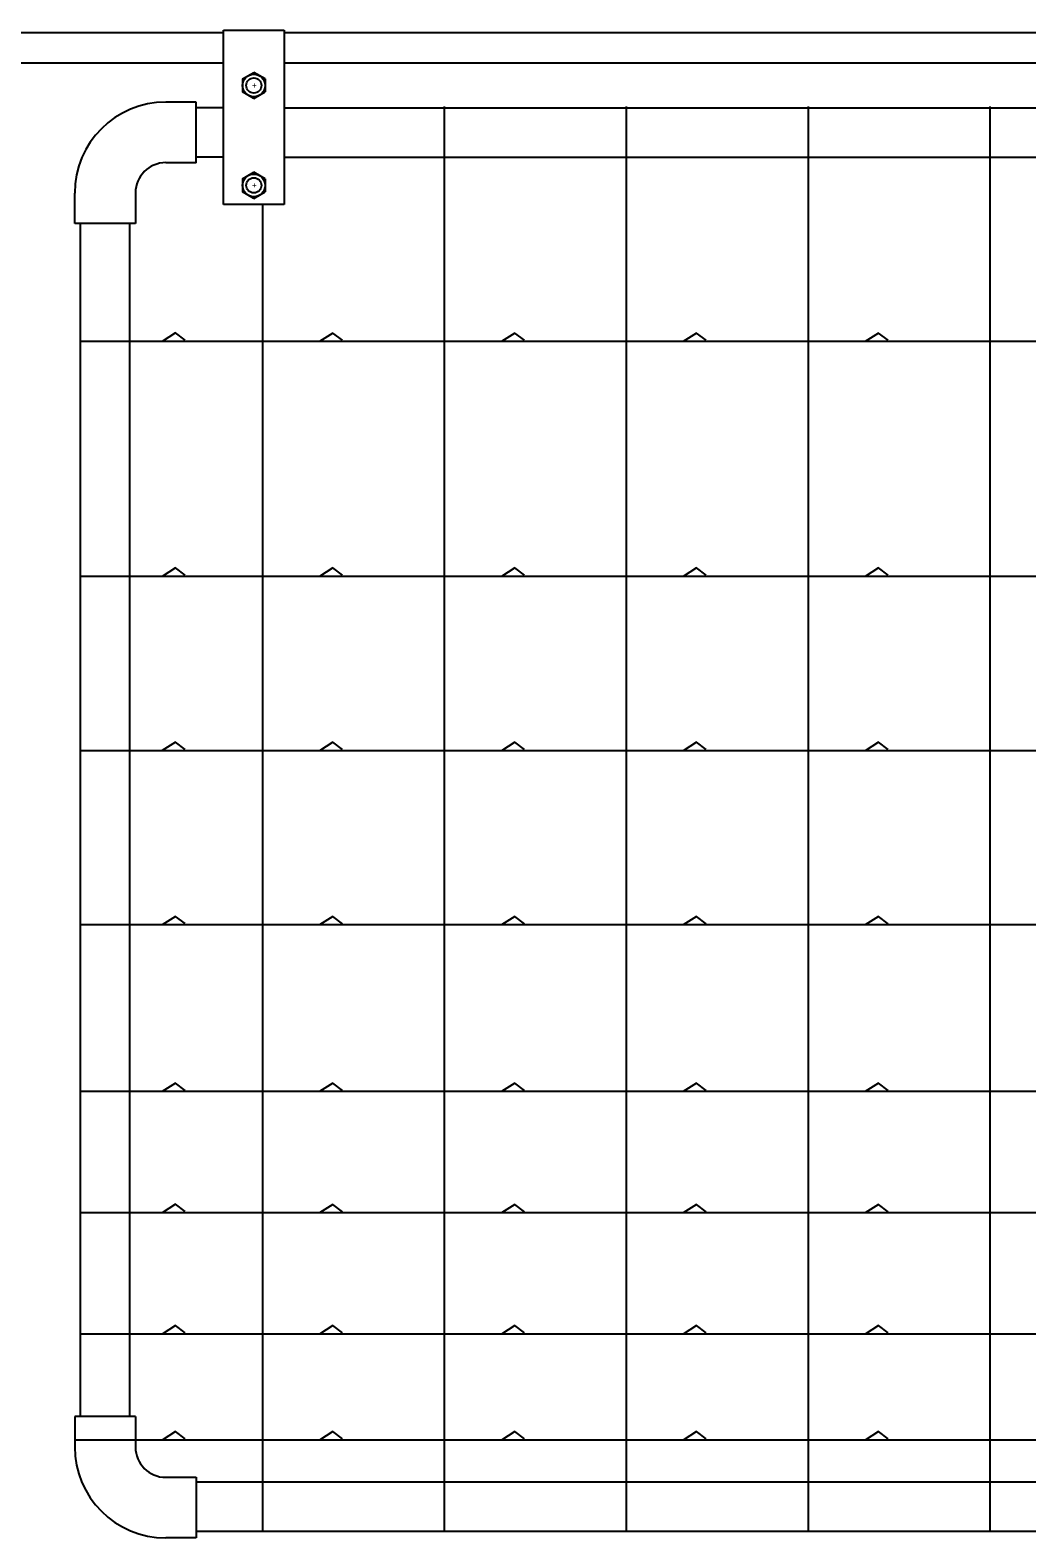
# Model space of a CAD drawing. Extents: x 1007 to 1035.5, y 1000.5 to 1021.5.
# Drawn here: x 1027.445 to 1028.473, y 1017.607 to 1019.162 of the extents above; entities that cross this region are included whole.
import ezdxf

# ---------------------------------------------------------------- set-up
doc = ezdxf.new("R2010")
doc.units = 0
doc.layers.add('Level 1', color=7, linetype='Continuous')

msp = doc.modelspace()

# ---------------------------------------------------------------- linework, layer by layer
at = {"layer": 'Level 1'}
for p, q in [((1027.6449, 1019.1618), (1027.7074, 1019.1618)), ((1027.6449, 1018.9821), (1027.6449, 1019.1618)), ((1027.7074, 1019.1618), (1027.7074, 1018.9821)), ((1027.6449, 1019.1591), (1027.2133, 1019.1591)), ((1029.2133, 1019.1591), (1027.7074, 1019.1591)), ((1027.6449, 1019.1278), (1027.2133, 1019.1278)), ((1027.6644, 1019.1116), (1027.6762, 1019.1183)), ((1027.6879, 1019.1116), (1027.6762, 1019.1183)), ((1029.2133, 1019.1278), (1027.7074, 1019.1278)), ((1027.6644, 1019.1116), (1027.6644, 1019.0981)), ((1027.6879, 1019.1116), (1027.6879, 1019.0981)), ((1027.6166, 1019.0876), (1027.5853, 1019.0876)), ((1027.6166, 1019.0251), (1027.6166, 1019.0876)), ((1027.6762, 1019.0913), (1027.6644, 1019.0981)), ((1027.6762, 1019.0913), (1027.6879, 1019.0981)), ((1027.6449, 1019.0818), (1027.6166, 1019.0818)), ((1027.7074, 1019.0818), (1029.2133, 1019.0818)), ((1027.8724, 1019.083), (1027.8724, 1017.6142)), ((1028.0599, 1019.083), (1028.0599, 1017.6142)), ((1028.2474, 1019.083), (1028.2474, 1017.6142)), ((1028.4349, 1019.083), (1028.4349, 1017.6142)), ((1027.6166, 1019.0251), (1027.5853, 1019.0251)), ((1027.6449, 1019.031), (1027.6166, 1019.031)), ((1027.7074, 1019.031), (1029.2133, 1019.031)), ((1027.6644, 1019.0086), (1027.6762, 1019.0153)), ((1027.6644, 1019.0086), (1027.6644, 1018.9951)), ((1027.6879, 1019.0086), (1027.6762, 1019.0153)), ((1027.6879, 1019.0086), (1027.6879, 1018.9951)), ((1027.4916, 1018.9626), (1027.4916, 1018.9938)), ((1027.5541, 1018.9938), (1027.5541, 1018.9626)), ((1027.6762, 1018.9883), (1027.6644, 1018.9951)), ((1027.6762, 1018.9883), (1027.6879, 1018.9951)), ((1027.7074, 1018.9821), (1027.6449, 1018.9821)), ((1027.6849, 1018.9821), (1027.6849, 1017.6142)), ((1027.5541, 1018.9626), (1027.4916, 1018.9626)), ((1027.4974, 1017.7322), (1027.4974, 1018.9626)), ((1027.5482, 1017.7322), (1027.5482, 1018.9626)), ((1029.4233, 1018.8408), (1027.4974, 1018.8408)), ((1029.4233, 1018.5986), (1027.4974, 1018.5986)), ((1029.4233, 1018.4188), (1027.4974, 1018.4188)), ((1029.4233, 1018.2392), (1027.4974, 1018.2392)), ((1029.4233, 1018.0673), (1027.4974, 1018.0673)), ((1029.4233, 1017.9423), (1027.4974, 1017.9423)), ((1029.4233, 1017.8173), (1027.4974, 1017.8173)), ((1027.4916, 1017.7322), (1027.4916, 1017.7009)), ((1027.5541, 1017.7322), (1027.4916, 1017.7322)), ((1027.5541, 1017.7322), (1027.5541, 1017.7009)), ((1029.4291, 1017.7079), (1027.4916, 1017.7079)), ((1027.5853, 1017.6697), (1027.6166, 1017.6697)), ((1027.6166, 1017.6697), (1027.6166, 1017.6072)), ((1027.6166, 1017.665), (1029.3041, 1017.665)), ((1027.6166, 1017.6072), (1027.5853, 1017.6072)), ((1027.6166, 1017.6142), (1029.3041, 1017.6142))]:
    msp.add_line(p, q, dxfattribs=at)
for points in [[(1027.6054, 1018.8421), (1027.5954, 1018.8496), (1027.5817, 1018.8408)], [(1027.7675, 1018.842), (1027.7575, 1018.8495), (1027.7438, 1018.8408)], [(1027.955, 1018.842), (1027.945, 1018.8495), (1027.9313, 1018.8408)], [(1028.1425, 1018.842), (1028.1325, 1018.8495), (1028.1188, 1018.8408)], [(1028.33, 1018.842), (1028.32, 1018.8495), (1028.3063, 1018.8408)], [(1027.6054, 1018.5998), (1027.5954, 1018.6073), (1027.5817, 1018.5986)], [(1027.7675, 1018.5998), (1027.7575, 1018.6073), (1027.7438, 1018.5986)], [(1027.955, 1018.5998), (1027.945, 1018.6073), (1027.9313, 1018.5986)], [(1028.1425, 1018.5998), (1028.1325, 1018.6073), (1028.1188, 1018.5986)], [(1028.33, 1018.5998), (1028.32, 1018.6073), (1028.3063, 1018.5986)], [(1027.6054, 1018.4202), (1027.5954, 1018.4277), (1027.5817, 1018.4189)], [(1027.7675, 1018.4201), (1027.7575, 1018.4276), (1027.7438, 1018.4188)], [(1027.955, 1018.4201), (1027.945, 1018.4276), (1027.9313, 1018.4188)], [(1028.1425, 1018.4201), (1028.1325, 1018.4276), (1028.1188, 1018.4188)], [(1028.33, 1018.4201), (1028.32, 1018.4276), (1028.3063, 1018.4188)], [(1027.6054, 1018.2405), (1027.5954, 1018.248), (1027.5817, 1018.2393)], [(1027.7675, 1018.2404), (1027.7575, 1018.2479), (1027.7438, 1018.2392)], [(1027.955, 1018.2404), (1027.945, 1018.2479), (1027.9313, 1018.2392)], [(1028.1425, 1018.2404), (1028.1325, 1018.2479), (1028.1188, 1018.2392)], [(1028.33, 1018.2404), (1028.32, 1018.2479), (1028.3063, 1018.2392)], [(1027.6054, 1018.0686), (1027.5954, 1018.0761), (1027.5817, 1018.0673)], [(1027.7675, 1018.0685), (1027.7575, 1018.076), (1027.7438, 1018.0673)], [(1027.955, 1018.0685), (1027.945, 1018.076), (1027.9313, 1018.0673)], [(1028.1425, 1018.0685), (1028.1325, 1018.076), (1028.1188, 1018.0673)], [(1028.33, 1018.0685), (1028.32, 1018.076), (1028.3063, 1018.0673)], [(1027.6054, 1017.9436), (1027.5954, 1017.9511), (1027.5817, 1017.9423)], [(1027.7675, 1017.9435), (1027.7575, 1017.951), (1027.7438, 1017.9423)], [(1027.955, 1017.9435), (1027.945, 1017.951), (1027.9313, 1017.9423)], [(1028.1425, 1017.9435), (1028.1325, 1017.951), (1028.1188, 1017.9423)], [(1028.33, 1017.9435), (1028.32, 1017.951), (1028.3063, 1017.9423)], [(1027.6054, 1017.8186), (1027.5954, 1017.8261), (1027.5817, 1017.8173)], [(1027.7675, 1017.8185), (1027.7575, 1017.826), (1027.7438, 1017.8173)], [(1027.955, 1017.8185), (1027.945, 1017.826), (1027.9313, 1017.8173)], [(1028.1425, 1017.8185), (1028.1325, 1017.826), (1028.1188, 1017.8173)], [(1028.33, 1017.8185), (1028.32, 1017.826), (1028.3063, 1017.8173)], [(1027.6054, 1017.7093), (1027.5954, 1017.7168), (1027.5817, 1017.708)], [(1027.7675, 1017.7092), (1027.7575, 1017.7167), (1027.7438, 1017.7079)], [(1027.955, 1017.7092), (1027.945, 1017.7167), (1027.9313, 1017.7079)], [(1028.1425, 1017.7092), (1028.1325, 1017.7167), (1028.1188, 1017.7079)], [(1028.33, 1017.7092), (1028.32, 1017.7167), (1028.3063, 1017.7079)]]:
    msp.add_lwpolyline(points, dxfattribs=at)
for centre, radius in [((1027.6761, 1019.1048), 0.0117), ((1027.6761, 1019.1048), 0.00781), ((1027.6761, 1019.0018), 0.0117), ((1027.6761, 1019.0018), 0.00781)]:
    msp.add_circle(centre, radius, dxfattribs=at)
for centre, radius, start, end in [((1027.5853, 1018.9939), 0.0938, 90, 180), ((1027.5853, 1018.9939), 0.0313, 90, 180), ((1027.5853, 1017.7009), 0.0938, 180, 270), ((1027.5853, 1017.7009), 0.0313, 180, 270)]:
    msp.add_arc(centre, radius, start, end, dxfattribs=at)

# ---------------------------------------------------------------- texts
for p in [(1027.6742, 1019.1018), (1027.6742, 1018.9988)]:
    msp.add_text('+', height=0.00625, dxfattribs=at).set_placement(p)

doc.saveas('drawing.dxf')
